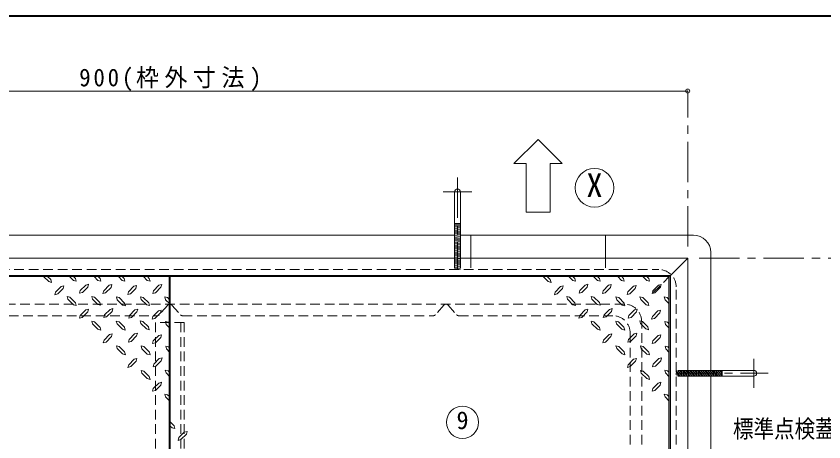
# Model space of a CAD drawing. Units: millimetres at full size, sheet at 1:7; details may follow other scales. Extents: x -1472 to 1363, y -987 to 980.
# Drawn here: x -305 to 397, y 610 to 980 of the extents above; entities that cross this region are included whole.
import ezdxf
from ezdxf.enums import TextEntityAlignment as Align

# ---------------------------------------------------------------- set-up
doc = ezdxf.new("R2010")
doc.units = ezdxf.units.MM
doc.header["$LTSCALE"] = 7
doc.header["$PDMODE"] = 32
doc.header["$PDSIZE"] = 3.5
doc.linetypes.add('CHAIN1', pattern=[8, 5, -1, 1, -1])
doc.linetypes.add('DASHED1', pattern=[1.8, 1.2, -0.6])
doc.layers.add('0-0____1', color=5, linetype='Continuous', lineweight=25)
doc.layers.add('0-4____5', color=4, linetype='Continuous', lineweight=9)
doc.styles.add('ＭＳ ゴシック', font='')
doc.styles.get('ＭＳ ゴシック').set_extended_font_data('MS Gothic')

msp = doc.modelspace()

# ---------------------------------------------------------------- linework, layer by layer
at = {"layer": '0-0____1', "color": 1, "lineweight": 40}
msp.add_line((1363.499, 979.62), (-1471.501, 979.62), dxfattribs=at)
at = {"layer": '0-4____5'}
for p, q in [((-621.501, 914.62), (278.499, 914.62)), ((148.499, 872.62), (127.499, 851.62)), ((169.499, 851.62), (148.499, 872.62)), ((127.499, 851.62), (137.999, 851.62)), ((137.999, 851.62), (137.999, 809.62)), ((158.999, 851.62), (169.499, 851.62)), ((158.999, 851.62), (158.999, 809.62)), ((137.999, 809.62), (158.999, 809.62)), ((80.999, 799.519), (75.999, 799.519)), ((75.999, 798.648), (80.999, 799.057)), ((75.999, 797.645), (80.999, 798.054)), ((75.999, 796.642), (80.999, 797.05)), ((75.999, 795.638), (80.999, 796.047)), ((75.999, 794.635), (80.999, 795.044)), ((75.999, 793.632), (80.999, 794.04)), ((-419.001, 789.62), (75.999, 789.62)), ((75.999, 792.628), (80.999, 793.037)), ((75.999, 791.625), (80.999, 792.034)), ((75.999, 790.622), (80.999, 791.03)), ((75.999, 789.618), (80.999, 790.027)), ((75.999, 788.615), (80.999, 789.024)), ((75.999, 787.612), (80.999, 788.02)), ((75.999, 786.608), (80.999, 787.017)), ((80.999, 789.62), (283.499, 789.62)), ((89.999, 789.62), (89.999, 769.62)), ((206.999, 789.62), (206.999, 769.62)), ((75.999, 785.605), (80.999, 786.014)), ((75.999, 784.602), (80.999, 785.01)), ((75.999, 783.598), (80.999, 784.007)), ((75.999, 782.595), (80.999, 783.004)), ((75.999, 781.592), (80.999, 782)), ((75.999, 780.588), (80.999, 780.997)), ((75.999, 779.585), (80.999, 779.994)), ((75.999, 778.582), (80.999, 778.99)), ((75.999, 777.578), (80.999, 777.987)), ((75.999, 776.575), (80.999, 776.984)), ((75.999, 775.572), (80.999, 775.98)), ((75.999, 774.568), (80.999, 774.977)), ((75.999, 773.565), (80.999, 773.974)), ((75.999, 772.562), (80.999, 772.97)), ((298.499, 774.62), (298.499, 672.12)), ((75.999, 771.559), (80.999, 771.967)), ((75.999, 770.555), (80.999, 770.964)), ((76.832, 769.62), (80.999, 769.96)), ((-281.222, 753.62), (-276.689, 749.195)), ((-277.664, 753.62), (-274.964, 750.92)), ((-258.689, 753.62), (-255.314, 750.245)), ((-237.314, 753.62), (-233.939, 750.245)), ((-233.789, 753.62), (-232.139, 751.97)), ((-232.139, 751.97), (-231.539, 749.57)), ((-216.187, 753.62), (-213.014, 750.32)), ((-212.789, 753.62), (-211.214, 752.045)), ((-211.214, 752.045), (-210.614, 749.72)), ((-194.489, 753.62), (-191.114, 750.245)), ((-191.039, 753.62), (-189.389, 751.97)), ((-189.389, 751.97), (-188.714, 749.57)), ((152.778, 753.62), (157.311, 749.195)), ((156.336, 753.62), (159.036, 750.92)), ((175.311, 753.62), (178.686, 750.245)), ((196.686, 753.62), (200.061, 750.245)), ((200.211, 753.62), (201.861, 751.97)), ((201.861, 751.97), (202.461, 749.57)), ((217.813, 753.62), (220.986, 750.32)), ((221.211, 753.62), (222.786, 752.045)), ((222.786, 752.045), (223.386, 749.72)), ((239.511, 753.62), (242.886, 750.245)), ((242.961, 753.62), (244.611, 751.97)), ((244.611, 751.97), (245.286, 749.57)), ((263.499, 754.62), (262.499, 753.62)), ((-270.764, 740.195), (-265.964, 744.995)), ((-265.964, 744.995), (-263.639, 745.595)), ((-263.639, 745.595), (-264.239, 743.195)), ((-247.514, 739.745), (-242.864, 744.47)), ((-231.539, 749.57), (-233.939, 750.245)), ((-228.989, 741.245), (-224.264, 746.045)), ((-227.264, 739.52), (-222.539, 744.245)), ((-210.614, 749.72), (-213.014, 750.32)), ((-207.539, 740.345), (-202.739, 745.145)), ((-202.739, 745.145), (-200.414, 745.745)), ((-200.414, 745.745), (-201.014, 743.345)), ((-188.714, 749.57), (-191.114, 750.245)), ((-185.714, 741.32), (-180.989, 746.12)), ((-183.989, 739.595), (-179.264, 744.32)), ((-180.989, 746.12), (-178.589, 746.72)), ((-178.589, 746.72), (-179.264, 744.32)), ((163.236, 740.195), (168.036, 744.995)), ((168.036, 744.995), (170.361, 745.595)), ((170.361, 745.595), (169.761, 743.195)), ((186.486, 739.745), (191.136, 744.47)), ((202.461, 749.57), (200.061, 750.245)), ((205.011, 741.245), (209.736, 746.045)), ((206.736, 739.52), (211.461, 744.245)), ((223.386, 749.72), (220.986, 750.32)), ((226.461, 740.345), (231.261, 745.145)), ((231.261, 745.145), (233.586, 745.745)), ((233.586, 745.745), (232.986, 743.345)), ((245.286, 749.57), (242.886, 750.245)), ((248.286, 741.32), (253.011, 746.12)), ((250.011, 739.595), (254.736, 744.32)), ((253.011, 746.12), (255.411, 746.72)), ((255.411, 746.72), (254.736, 744.32)), ((-270.764, 740.195), (-271.364, 737.87)), ((-268.964, 738.47), (-271.364, 737.87)), ((-268.964, 738.47), (-264.239, 743.195)), ((-249.314, 741.47), (-249.914, 739.145)), ((-247.514, 739.745), (-249.914, 739.145)), ((-228.989, 741.245), (-229.664, 738.92)), ((-227.264, 739.52), (-229.664, 738.92)), ((-207.539, 740.345), (-208.139, 738.02)), ((-205.739, 738.62), (-208.139, 738.02)), ((-205.739, 738.62), (-201.014, 743.345)), ((-185.714, 741.32), (-186.389, 738.995)), ((-183.989, 739.595), (-186.389, 738.995)), ((163.236, 740.195), (162.636, 737.87)), ((165.036, 738.47), (162.636, 737.87)), ((165.036, 738.47), (169.761, 743.195)), ((184.686, 741.47), (184.086, 739.145)), ((186.486, 739.745), (184.086, 739.145)), ((205.011, 741.245), (204.336, 738.92)), ((206.736, 739.52), (204.336, 738.92)), ((226.461, 740.345), (225.861, 738.02)), ((228.261, 738.62), (225.861, 738.02)), ((228.261, 738.62), (232.986, 743.345)), ((248.286, 741.32), (247.611, 738.995)), ((250.011, 739.595), (247.611, 738.995)), ((-258.314, 735.695), (-260.639, 736.295)), ((-260.039, 733.895), (-260.639, 736.295)), ((-260.039, 733.895), (-255.314, 729.17)), ((-258.314, 735.695), (-253.589, 730.895)), ((-238.814, 733.97), (-239.414, 736.37)), ((-237.089, 735.695), (-239.414, 736.37)), ((-238.814, 733.97), (-234.089, 729.245)), ((-237.089, 735.695), (-232.289, 730.97)), ((-232.289, 730.97), (-231.689, 728.645)), ((-215.489, 735.32), (-217.889, 735.92)), ((-217.214, 733.52), (-217.889, 735.92)), ((-217.214, 733.52), (-212.564, 728.87)), ((-215.489, 735.32), (-210.764, 730.595)), ((-210.764, 730.595), (-210.164, 728.195)), ((-196.289, 733.67), (-196.964, 736.07)), ((-194.564, 735.395), (-196.964, 736.07)), ((-196.289, 733.67), (-191.564, 728.945)), ((-194.564, 735.395), (-189.839, 730.67)), ((-189.839, 730.67), (-189.164, 728.345)), ((-173.414, 735.32), (-175.814, 735.92)), ((-175.139, 733.52), (-175.814, 735.92)), ((-175.139, 733.52), (-171.501, 729.882)), ((-173.414, 735.32), (-171.501, 733.134)), ((175.686, 735.695), (173.361, 736.295)), ((173.961, 733.895), (173.361, 736.295)), ((173.961, 733.895), (178.686, 729.17)), ((175.686, 735.695), (180.411, 730.895)), ((195.186, 733.97), (194.586, 736.37)), ((196.911, 735.695), (194.586, 736.37)), ((195.186, 733.97), (199.911, 729.245)), ((196.911, 735.695), (201.711, 730.97)), ((201.711, 730.97), (202.311, 728.645)), ((218.511, 735.32), (216.111, 735.92)), ((216.786, 733.52), (216.111, 735.92)), ((216.786, 733.52), (221.436, 728.87)), ((218.511, 735.32), (223.236, 730.595)), ((223.236, 730.595), (223.836, 728.195)), ((237.711, 733.67), (237.036, 736.07)), ((239.436, 735.395), (237.036, 736.07)), ((237.711, 733.67), (242.436, 728.945)), ((239.436, 735.395), (244.161, 730.67)), ((244.161, 730.67), (244.836, 728.345)), ((260.586, 735.32), (258.186, 735.92)), ((258.861, 733.52), (258.186, 735.92)), ((258.861, 733.52), (262.499, 729.882)), ((260.586, 735.32), (262.499, 733.134)), ((-249.314, 719.87), (-244.589, 724.67)), ((-244.589, 724.67), (-242.264, 725.27)), ((-242.264, 725.27), (-242.864, 722.87)), ((-231.689, 728.645), (-234.089, 729.245)), ((-228.164, 720.395), (-223.439, 725.12)), ((-226.439, 718.67), (-221.714, 723.395)), ((-223.439, 725.12), (-221.114, 725.795)), ((-221.114, 725.795), (-221.714, 723.395)), ((-210.164, 728.195), (-212.564, 728.87)), ((-206.564, 719.87), (-201.839, 724.67)), ((-201.839, 724.67), (-199.439, 725.27)), ((-199.439, 725.27), (-200.114, 722.87)), ((-189.164, 728.345), (-191.564, 728.945)), ((-186.164, 719.045), (-181.439, 723.77)), ((184.686, 719.87), (189.411, 724.67)), ((189.411, 724.67), (191.736, 725.27)), ((191.736, 725.27), (191.136, 722.87)), ((202.311, 728.645), (199.911, 729.245)), ((205.836, 720.395), (210.561, 725.12)), ((207.561, 718.67), (212.286, 723.395)), ((210.561, 725.12), (212.886, 725.795)), ((212.886, 725.795), (212.286, 723.395)), ((223.836, 728.195), (221.436, 728.87)), ((227.436, 719.87), (232.161, 724.67)), ((232.161, 724.67), (234.561, 725.27)), ((234.561, 725.27), (233.886, 722.87)), ((244.836, 728.345), (242.436, 728.945)), ((247.836, 719.045), (252.561, 723.77)), ((-249.314, 719.87), (-249.989, 717.545)), ((-247.589, 718.145), (-249.989, 717.545)), ((-247.589, 718.145), (-242.864, 722.87)), ((-228.164, 720.395), (-228.839, 717.995)), ((-226.439, 718.67), (-228.839, 717.995)), ((-206.564, 719.87), (-207.164, 717.545)), ((-204.764, 718.145), (-207.164, 717.545)), ((-204.764, 718.145), (-200.114, 722.87)), ((-186.164, 719.045), (-186.839, 716.645)), ((-184.439, 717.32), (-186.839, 716.645)), ((-184.439, 717.32), (-179.714, 722.045)), ((184.686, 719.87), (184.011, 717.545)), ((186.411, 718.145), (184.011, 717.545)), ((186.411, 718.145), (191.136, 722.87)), ((205.836, 720.395), (205.161, 717.995)), ((207.561, 718.67), (205.161, 717.995)), ((227.436, 719.87), (226.836, 717.545)), ((229.236, 718.145), (226.836, 717.545)), ((229.236, 718.145), (233.886, 722.87)), ((247.836, 719.045), (247.161, 716.645)), ((249.561, 717.32), (247.161, 716.645)), ((249.561, 717.32), (254.286, 722.045)), ((-236.939, 714.245), (-239.264, 714.92)), ((-238.664, 712.52), (-239.264, 714.92)), ((-238.664, 712.52), (-233.939, 707.795)), ((-236.939, 714.245), (-232.139, 709.52)), ((-232.139, 709.52), (-231.539, 707.195)), ((-215.639, 714.32), (-218.039, 714.995)), ((-217.364, 712.595), (-218.039, 714.995)), ((-217.364, 712.595), (-212.639, 707.87)), ((-215.639, 714.32), (-210.914, 709.595)), ((-210.914, 709.595), (-210.239, 707.195)), ((-194.864, 714.62), (-197.189, 715.295)), ((-196.589, 712.895), (-197.189, 715.295)), ((-196.589, 712.895), (-191.864, 708.17)), ((-194.864, 714.62), (-190.064, 709.895)), ((-190.064, 709.895), (-189.464, 707.495)), ((-172.964, 713.87), (-175.364, 714.47)), ((-174.689, 712.07), (-175.364, 714.47)), ((-174.689, 712.07), (-171.501, 708.882)), ((-172.964, 713.87), (-171.501, 712.407)), ((197.061, 714.245), (194.736, 714.92)), ((195.336, 712.52), (194.736, 714.92)), ((195.336, 712.52), (200.061, 707.795)), ((197.061, 714.245), (201.861, 709.52)), ((201.861, 709.52), (202.461, 707.195)), ((218.361, 714.32), (215.961, 714.995)), ((216.636, 712.595), (215.961, 714.995)), ((216.636, 712.595), (221.361, 707.87)), ((218.361, 714.32), (223.086, 709.595)), ((223.086, 709.595), (223.761, 707.195)), ((239.136, 714.62), (236.811, 715.295)), ((237.411, 712.895), (236.811, 715.295)), ((237.411, 712.895), (242.136, 708.17)), ((239.136, 714.62), (243.936, 709.895)), ((243.936, 709.895), (244.536, 707.495)), ((261.036, 713.87), (258.636, 714.47)), ((259.311, 712.07), (258.636, 714.47)), ((259.311, 712.07), (262.499, 708.882)), ((261.036, 713.87), (262.499, 712.407)), ((-231.539, 707.195), (-233.939, 707.795)), ((-210.239, 707.195), (-212.639, 707.87)), ((-206.864, 699.095), (-202.139, 703.82)), ((-205.139, 697.37), (-200.414, 702.095)), ((-189.464, 707.495), (-191.864, 708.17)), ((-185.864, 697.745), (-181.139, 702.545)), ((-181.139, 702.545), (-178.739, 703.145)), ((-178.739, 703.145), (-179.414, 700.745)), ((202.461, 707.195), (200.061, 707.795)), ((223.761, 707.195), (221.361, 707.87)), ((227.136, 699.095), (231.861, 703.82)), ((228.861, 697.37), (233.586, 702.095)), ((244.536, 707.495), (242.136, 708.17)), ((248.136, 697.745), (252.861, 702.545)), ((252.861, 702.545), (255.261, 703.145)), ((255.261, 703.145), (254.586, 700.745)), ((-228.614, 698.495), (-229.289, 696.095)), ((-226.889, 696.77), (-229.289, 696.095)), ((-226.889, 696.77), (-222.164, 701.495)), ((-206.864, 699.095), (-207.539, 696.695)), ((-205.139, 697.37), (-207.539, 696.695)), ((-185.864, 697.745), (-186.464, 695.42)), ((-184.064, 696.02), (-186.464, 695.42)), ((-184.064, 696.02), (-179.414, 700.745)), ((205.386, 698.495), (204.711, 696.095)), ((207.111, 696.77), (204.711, 696.095)), ((207.111, 696.77), (211.836, 701.495)), ((227.136, 699.095), (226.461, 696.695)), ((228.861, 697.37), (226.461, 696.695)), ((248.136, 697.745), (247.536, 695.42)), ((249.936, 696.02), (247.536, 695.42)), ((249.936, 696.02), (254.586, 700.745)), ((-217.214, 691.145), (-217.889, 693.545)), ((-215.489, 692.87), (-217.889, 693.545)), ((-217.214, 691.145), (-212.564, 686.42)), ((-215.489, 692.87), (-210.764, 688.145)), ((-210.764, 688.145), (-210.164, 685.745)), ((-194.114, 692.795), (-196.439, 693.395)), ((-195.839, 690.995), (-196.439, 693.395)), ((-195.839, 690.995), (-191.114, 686.27)), ((-194.114, 692.795), (-189.314, 687.995)), ((-189.314, 687.995), (-188.714, 685.67)), ((-174.464, 690.77), (-175.064, 693.17)), ((-172.664, 692.57), (-175.064, 693.17)), ((-174.464, 690.77), (-171.501, 687.807)), ((-172.664, 692.57), (-171.501, 691.407)), ((216.786, 691.145), (216.111, 693.545)), ((218.511, 692.87), (216.111, 693.545)), ((216.786, 691.145), (221.436, 686.42)), ((218.511, 692.87), (223.236, 688.145)), ((223.236, 688.145), (223.836, 685.745)), ((239.886, 692.795), (237.561, 693.395)), ((238.161, 690.995), (237.561, 693.395)), ((238.161, 690.995), (242.886, 686.27)), ((239.886, 692.795), (244.686, 687.995)), ((244.686, 687.995), (245.286, 685.67)), ((259.536, 690.77), (258.936, 693.17)), ((261.336, 692.57), (258.936, 693.17)), ((259.536, 690.77), (262.499, 687.807)), ((261.336, 692.57), (262.499, 691.407)), ((-210.164, 685.745), (-212.564, 686.42)), ((-207.239, 677.12), (-202.514, 681.845)), ((-188.714, 685.67), (-191.114, 686.27)), ((-185.414, 677.57), (-180.689, 682.37)), ((-180.689, 682.37), (-178.289, 682.97)), ((-178.289, 682.97), (-178.964, 680.57)), ((223.836, 685.745), (221.436, 686.42)), ((226.761, 677.12), (231.486, 681.845)), ((245.286, 685.67), (242.886, 686.27)), ((248.586, 677.57), (253.311, 682.37)), ((253.311, 682.37), (255.711, 682.97)), ((255.711, 682.97), (255.036, 680.57)), ((-207.239, 677.12), (-207.914, 674.72)), ((-205.514, 675.395), (-207.914, 674.72)), ((-205.514, 675.395), (-200.789, 680.12)), ((-185.414, 677.57), (-186.014, 675.245)), ((-183.614, 675.845), (-186.014, 675.245)), ((-183.614, 675.845), (-178.964, 680.57)), ((226.761, 677.12), (226.086, 674.72)), ((228.486, 675.395), (226.086, 674.72)), ((228.486, 675.395), (233.211, 680.12)), ((248.586, 677.57), (247.986, 675.245)), ((250.386, 675.845), (247.986, 675.245)), ((250.386, 675.845), (255.036, 680.57)), ((-194.114, 671.495), (-196.514, 672.095)), ((-195.839, 669.695), (-196.514, 672.095)), ((-195.839, 669.695), (-191.114, 665.045)), ((-194.114, 671.495), (-189.389, 666.77)), ((-189.389, 666.77), (-188.714, 664.37)), ((-174.764, 669.995), (-175.439, 672.395)), ((-173.039, 671.795), (-175.439, 672.395)), ((-174.764, 669.995), (-171.501, 666.602)), ((-173.039, 671.795), (-171.501, 670.257)), ((239.886, 671.495), (237.486, 672.095)), ((238.161, 669.695), (237.486, 672.095)), ((238.161, 669.695), (242.886, 665.045)), ((239.886, 671.495), (244.611, 666.77)), ((244.611, 666.77), (245.286, 664.37)), ((259.236, 669.995), (258.561, 672.395)), ((260.961, 671.795), (258.561, 672.395)), ((259.236, 669.995), (262.499, 666.602)), ((260.961, 671.795), (262.499, 670.257)), ((278.499, 667.953), (278.839, 672.12)), ((279.434, 667.12), (279.842, 672.12)), ((280.437, 667.12), (280.846, 672.12)), ((281.441, 667.12), (281.849, 672.12)), ((282.444, 667.12), (282.852, 672.12)), ((283.447, 667.12), (283.856, 672.12)), ((284.451, 667.12), (284.859, 672.12)), ((285.454, 667.12), (285.862, 672.12)), ((286.457, 667.12), (286.866, 672.12)), ((287.461, 667.12), (287.869, 672.12)), ((288.464, 667.12), (288.872, 672.12)), ((289.467, 667.12), (289.876, 672.12)), ((290.471, 667.12), (290.879, 672.12)), ((291.474, 667.12), (291.882, 672.12)), ((292.477, 667.12), (292.886, 672.12)), ((293.481, 667.12), (293.889, 672.12)), ((294.484, 667.12), (294.892, 672.12)), ((295.487, 667.12), (295.896, 672.12)), ((296.491, 667.12), (296.899, 672.12)), ((297.494, 667.12), (297.902, 672.12)), ((298.497, 667.12), (298.906, 672.12)), ((298.499, 519.62), (298.499, 667.12)), ((299.501, 667.12), (299.909, 672.12)), ((300.504, 667.12), (300.912, 672.12)), ((301.507, 667.12), (301.916, 672.12)), ((302.511, 667.12), (302.919, 672.12)), ((303.514, 667.12), (303.922, 672.12)), ((304.517, 667.12), (304.926, 672.12)), ((305.521, 667.12), (305.929, 672.12)), ((306.524, 667.12), (306.932, 672.12)), ((307.527, 667.12), (307.936, 672.12)), ((308.397, 672.12), (308.397, 667.12)), ((-188.714, 664.37), (-191.114, 665.045)), ((-185.864, 656.42), (-181.139, 661.145)), ((-181.139, 661.145), (-178.739, 661.82)), ((-178.739, 661.82), (-179.414, 659.42)), ((245.286, 664.37), (242.886, 665.045)), ((248.136, 656.42), (252.861, 661.145)), ((252.861, 661.145), (255.261, 661.82)), ((255.261, 661.82), (254.586, 659.42)), ((-185.864, 656.42), (-186.464, 654.02)), ((-184.064, 654.695), (-186.464, 654.02)), ((-184.064, 654.695), (-179.414, 659.42)), ((248.136, 656.42), (247.536, 654.02)), ((249.936, 654.695), (247.536, 654.02)), ((249.936, 654.695), (254.586, 659.42)), ((-175.139, 649.22), (-175.814, 651.62)), ((-173.414, 651.02), (-175.814, 651.62)), ((-175.139, 649.22), (-171.501, 645.437)), ((-173.414, 651.02), (-171.501, 649.107)), ((258.861, 649.22), (258.186, 651.62)), ((260.586, 651.02), (258.186, 651.62)), ((258.861, 649.22), (262.499, 645.437)), ((260.586, 651.02), (262.499, 649.107)), ((-167.864, 624.02), (-171.501, 627.803)), ((-169.589, 622.22), (-171.501, 624.132)), ((-169.589, 622.22), (-167.189, 621.62)), ((-167.864, 624.02), (-167.189, 621.62)), ((-158.939, 618.545), (-163.589, 613.82)), ((-158.939, 618.545), (-156.539, 619.22)), ((-157.139, 616.82), (-156.539, 619.22)), ((-164.264, 611.42), (-163.589, 613.82)), ((-161.864, 612.095), (-164.264, 611.42)), ((-157.139, 616.82), (-161.864, 612.095))]:
    msp.add_line(p, q, dxfattribs=at)
at = {"layer": '0-4____5', "linetype": 'CHAIN1'}
for p, q in [((278.499, 779.62), (278.499, 914.62)), ((78.499, 839.519), (78.499, 759.62)), ((90.999, 827.019), (65.999, 827.019)), ((288.499, 769.62), (563.499, 769.62)), ((335.897, 682.12), (335.897, 657.12)), ((268.499, 669.62), (348.397, 669.62))]:
    msp.add_line(p, q, dxfattribs=at)
at = {"layer": '0-4____5', "color": 7, "lineweight": 18}
for p, q in [((75.999, 827.019), (75.999, 769.62)), ((80.999, 827.019), (80.999, 769.62)), ((278.499, 769.62), (-621.501, 769.62)), ((263.499, 754.62), (278.499, 769.62)), ((278.499, 769.62), (278.499, 519.62)), ((263.499, 754.62), (-606.501, 754.62)), ((263.499, 754.62), (263.499, 519.62)), ((335.897, 672.12), (278.499, 672.12)), ((335.897, 667.12), (278.499, 667.12))]:
    msp.add_line(p, q, dxfattribs=at)
at = {"layer": '0-4____5', "linetype": 'DASHED1'}
for p, q in [((75.999, 769.552), (76.832, 769.62)), ((75.999, 769.62), (75.999, 759.62)), ((75.999, 768.549), (80.999, 768.957)), ((75.999, 767.545), (80.999, 767.954)), ((75.999, 766.542), (80.999, 766.95)), ((75.999, 765.539), (80.999, 765.947)), ((80.999, 769.62), (80.999, 759.62)), ((89.999, 769.62), (89.999, 759.62)), ((206.999, 769.62), (206.999, 759.62)), ((-596.501, 759.62), (253.499, 759.62)), ((75.999, 764.535), (80.999, 764.944)), ((75.999, 763.532), (80.999, 763.94)), ((75.999, 762.529), (80.999, 762.937)), ((75.999, 761.525), (80.999, 761.934)), ((75.999, 760.522), (80.999, 760.93)), ((77.239, 759.62), (80.999, 759.927)), ((248.499, 739.62), (262.499, 753.62)), ((268.499, 519.62), (268.499, 744.62)), ((223.499, 729.62), (-387.727, 729.62)), ((-173.381, 728.768), (-180.657, 720.471)), ((-169.622, 728.768), (-162.345, 720.471)), ((66.619, 728.768), (59.343, 720.471)), ((70.378, 728.768), (77.655, 720.471)), ((-387.053, 719.62), (-182.537, 719.62)), ((-160.466, 719.62), (57.463, 719.62)), ((79.534, 719.62), (213.499, 719.62)), ((-162.001, 713.62), (-162.001, 519.62)), ((238.499, 519.62), (238.499, 714.62)), ((228.499, 519.62), (228.499, 704.62)), ((278.499, 672.12), (268.499, 672.12)), ((268.499, 668.361), (268.806, 672.12)), ((278.499, 667.12), (268.499, 667.12)), ((269.401, 667.12), (269.809, 672.12)), ((270.404, 667.12), (270.812, 672.12)), ((271.407, 667.12), (271.816, 672.12)), ((272.411, 667.12), (272.819, 672.12)), ((273.414, 667.12), (273.822, 672.12)), ((274.417, 667.12), (274.826, 672.12)), ((275.421, 667.12), (275.829, 672.12)), ((276.424, 667.12), (276.832, 672.12)), ((277.427, 667.12), (277.836, 672.12)), ((278.431, 667.12), (278.499, 667.953))]:
    msp.add_line(p, q, dxfattribs=at)
at = {"layer": '0-4____5', "color": 5, "lineweight": 25}
for p, q in [((262.499, 753.62), (-389.959, 753.62)), ((262.499, 519.62), (262.499, 753.62))]:
    msp.add_line(p, q, dxfattribs=at)
at = {"layer": '0-4____5', "color": 1, "lineweight": 40}
msp.add_line((-171.501, 519.62), (-171.501, 753.62), dxfattribs=at)
at = {"layer": '0-4____5', "color": 7, "linetype": 'DASHED1', "lineweight": 18}
for p, q in [((-159.001, 713.62), (-184.001, 713.62)), ((-184.001, 713.62), (-184.001, 519.62)), ((-159.001, 713.62), (-159.001, 519.62))]:
    msp.add_line(p, q, dxfattribs=at)
at = {"layer": '0-4____5'}
for points in [[(-255.239, 753.62), (-253.589, 751.97), (-252.914, 749.645), (-255.314, 750.245)], [(178.761, 753.62), (180.411, 751.97), (181.086, 749.645), (178.686, 750.245)], [(-274.964, 750.92), (-274.289, 748.52), (-276.689, 749.195)], [(-249.314, 741.47), (-244.589, 746.27), (-242.189, 746.87), (-242.864, 744.47)], [(-224.264, 746.045), (-221.939, 746.645), (-222.539, 744.245)], [(159.036, 750.92), (159.711, 748.52), (157.311, 749.195)], [(184.686, 741.47), (189.411, 746.27), (191.811, 746.87), (191.136, 744.47)], [(209.736, 746.045), (212.061, 746.645), (211.461, 744.245)], [(-253.589, 730.895), (-252.914, 728.57), (-255.314, 729.17)], [(180.411, 730.895), (181.086, 728.57), (178.686, 729.17)], [(-181.439, 723.77), (-179.114, 724.445), (-179.714, 722.045)], [(252.561, 723.77), (254.886, 724.445), (254.286, 722.045)], [(-228.614, 698.495), (-223.889, 703.22), (-221.564, 703.895), (-222.164, 701.495)], [(-202.139, 703.82), (-199.739, 704.42), (-200.414, 702.095)], [(205.386, 698.495), (210.111, 703.22), (212.436, 703.895), (211.836, 701.495)], [(231.861, 703.82), (234.261, 704.42), (233.586, 702.095)], [(-202.514, 681.845), (-200.114, 682.445), (-200.789, 680.12)], [(231.486, 681.845), (233.886, 682.445), (233.211, 680.12)]]:
    msp.add_lwpolyline(points, dxfattribs=at)
at = {"layer": '0-4____5', "color": 7, "lineweight": 18}
for centre, radius in [((197.499, 830.62), 16.8), ((82.839, 627.089), 14)]:
    msp.add_circle(centre, radius, dxfattribs=at)
for centre, start, end in [((78.499, 827.019), 0, 180), ((335.897, 669.62), 270, 90)]:
    msp.add_arc(centre, 2.5, start, end, dxfattribs=at)
at = {"layer": '0-4____5'}
msp.add_arc((283.499, 774.62), 15, 0, 90, dxfattribs=at)
at = {"layer": '0-4____5', "linetype": 'DASHED1'}
for centre, radius, start, end in [((253.499, 744.62), 15, 0, 90), ((-171.501, 727.12), 2.5, 41.25117, 138.74883), ((68.499, 727.12), 2.5, 41.25117, 138.74883), ((223.499, 714.62), 15, 0, 90), ((-182.537, 722.12), 2.5, 270, 318.74883), ((-160.466, 722.12), 2.5, 221.25117, 270), ((57.463, 722.12), 2.5, 270, 318.74883), ((79.534, 722.12), 2.5, 221.25117, 270), ((213.499, 704.62), 15, 0, 90)]:
    msp.add_arc(centre, radius, start, end, dxfattribs=at)
at = {"layer": '0-4____5'}
msp.add_point((278.499, 914.62), dxfattribs=at)

# ---------------------------------------------------------------- texts
at = {"layer": '0-4____5', "color": 7, "style": 'ＭＳ ゴシック'}
for s, height, p in [('X', 20.53, (190.499, 816.62)), ('9', 15.4, (77.589, 616.589))]:
    msp.add_text(s, height=height, dxfattribs=at).set_placement(p, align=Align.BOTTOM_LEFT)
at = {"layer": '0-4____5', "color": 7, "style": 'ＭＳ ゴシック', "width": 0.85}
msp.add_text('標準点検蓋伏せ図', height=15.4, dxfattribs=at).set_placement((317.832, 609.12), align=Align.BOTTOM_LEFT)
at = {"layer": '0-4____5', "color": 7, "insert": (-250.251, 914.62), "char_height": 15.4, "attachment_point": 7, "style": 'ＭＳ ゴシック'}
msp.add_mtext('\\T1.24;\\W0.95;900(枠外寸法)', dxfattribs=at)

doc.saveas('drawing.dxf')
